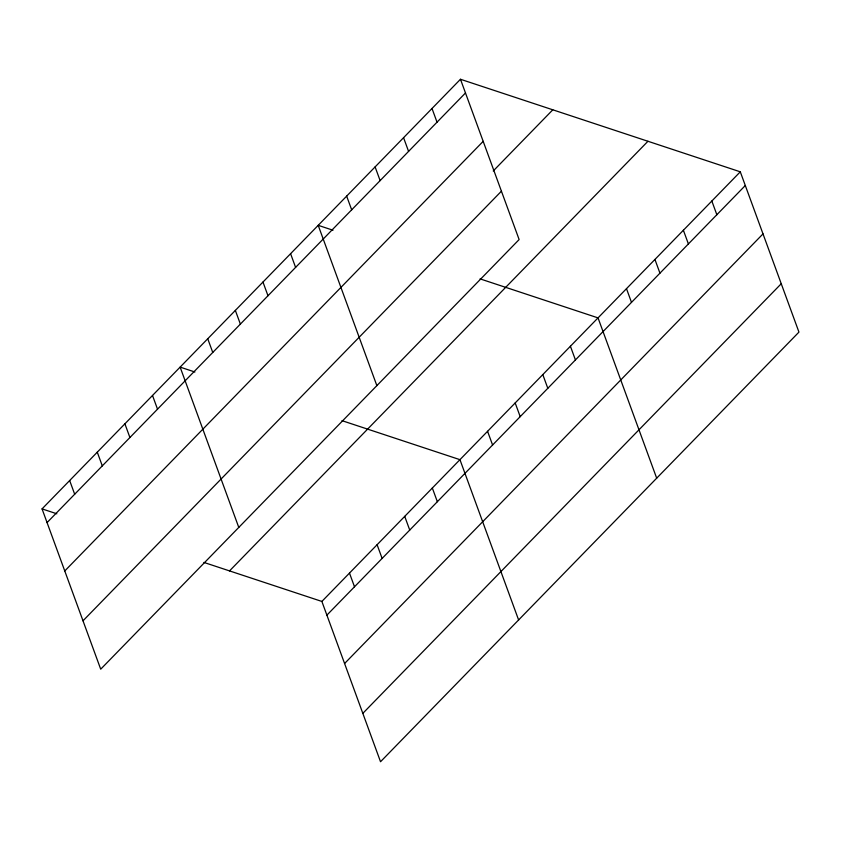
<?xml version="1.0" encoding="UTF-8"?>
<svg xmlns="http://www.w3.org/2000/svg" width="841" height="841" viewBox="0 0 841 841"><rect width="100%" height="100%" fill="white"/><g stroke="black" fill="none" stroke-linecap="round" stroke-linejoin="round"><path stroke-width="1.26" d="M460.469 79.264L519.128 239.559L100.71 669.184L42.05 508.889L460.469 79.264L740.29 171.816L798.95 332.111L380.531 761.736L321.872 601.441L203.921 562.429M47.064 522.587L465.483 92.962M64.768 570.965L483.186 141.341M493.236 170.975L552.81 109.803M83.007 620.805L501.425 191.18M229.53 570.902L647.948 141.277M321.872 601.441L740.29 171.816M326.886 615.139L745.305 185.514M344.589 663.517L763.008 233.893M362.828 713.357L781.247 283.732M332.983 230.224L318.203 225.335L376.863 385.63M480.074 278.876L598.035 317.887L656.684 478.182M194.902 372.006L180.132 367.118L238.781 527.412M341.993 420.658L459.953 459.67L518.613 619.954M42.05 508.889L56.82 513.777M711.843 201.031L716.847 214.728M683.386 230.245L688.401 243.943M654.939 259.459L659.943 273.157M626.482 288.673L631.496 302.371M570.419 346.24L575.423 359.937M542.802 374.602L547.806 388.3M432.011 108.478L437.026 122.176M515.186 402.955L520.201 416.652M403.564 137.693L408.579 151.391M487.57 431.307L492.584 445.005M375.107 166.907L380.121 180.605M346.66 196.121L351.675 209.819M432.337 488.022L437.352 501.72M404.721 516.374L409.735 530.072M290.587 253.698L295.601 267.396M377.104 544.726L382.119 558.424M262.97 282.05L267.985 295.748M349.488 573.089L354.503 586.787M235.354 310.403L240.368 324.1M207.748 338.765L212.752 352.453M152.515 395.47L157.519 409.168M124.899 423.832L129.913 437.52M97.283 452.185L102.297 465.882M69.666 480.537L74.681 494.235"/></g></svg>
